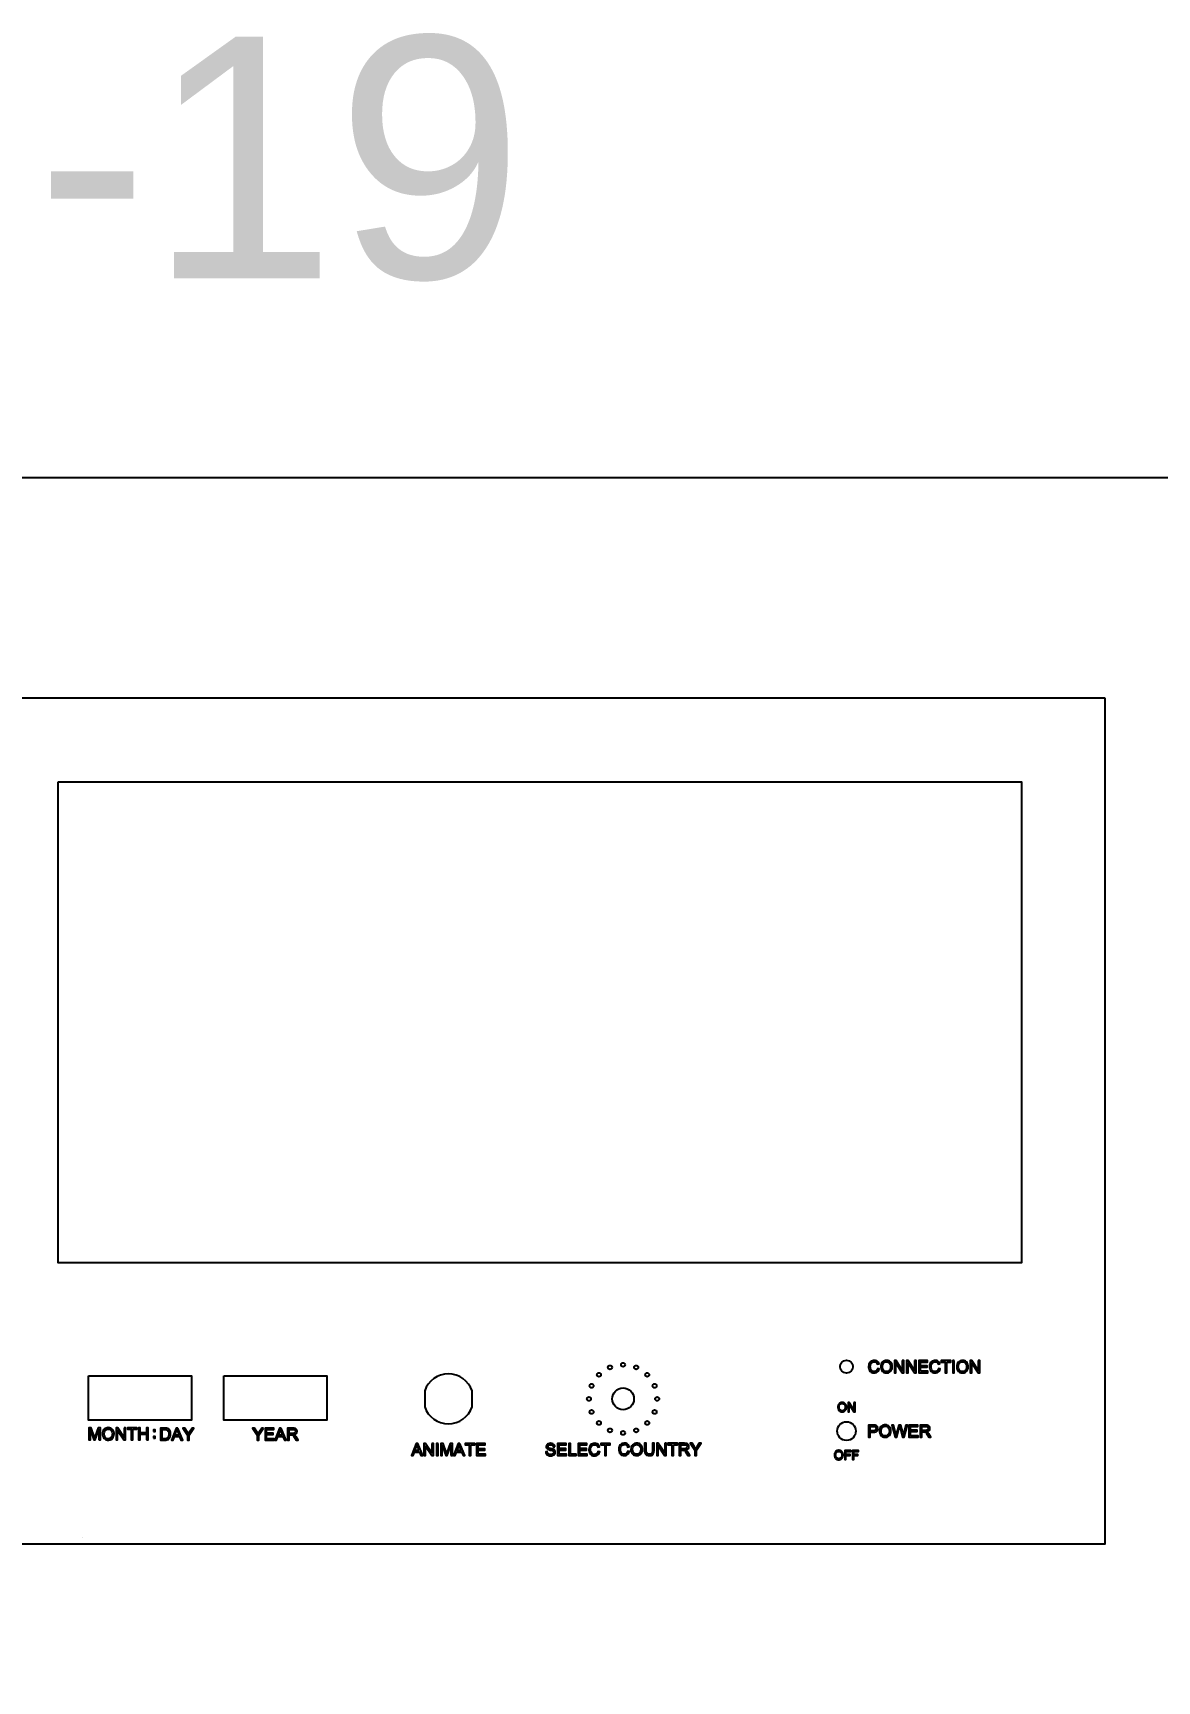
# Model space of a CAD drawing. Header units: inches. Extents: x 38644.8 to 38724.9, y 28772.1 to 28819.8.
# Drawn here: x 38658.73 to 38672.69, y 28799.31 to 28819.78 of the extents above; entities that cross this region are included whole.
import ezdxf

# ---------------------------------------------------------------- set-up
doc = ezdxf.new("R2010")
doc.units = ezdxf.units.IN
doc.header["$MEASUREMENT"] = 0
doc.layers.add('DEFAULT_LAYER', color=1, linetype='Continuous')
doc.styles.get("Standard").update_dxf_attribs({"font": 'arial.ttf'})

msp = doc.modelspace()

# ---------------------------------------------------------------- linework, layer by layer
at = {"color": 6, "linetype": 'ByBlock'}
msp.add_lwpolyline([(38644.771, 28814.258), (38724.938, 28814.258), (38724.938, 28772.101), (38644.771, 28772.101)], close=True, dxfattribs=at)
at = {"color": 1, "linetype": 'ByBlock'}
for points in [[(38672.043, 28811.515), (38648.543, 28811.515), (38648.543, 28801.015), (38672.043, 28801.015)], [(38659.043, 28810.478), (38671.006, 28810.478), (38671.006, 28804.504), (38659.043, 28804.504)], [(38659.419, 28803.103), (38660.699, 28803.103), (38660.699, 28802.553), (38659.419, 28802.553)], [(38661.099, 28803.103), (38662.379, 28803.103), (38662.379, 28802.553), (38661.099, 28802.553)], [(38659.339, 28801.095), (38659.339, 28801.095)]]:
    msp.add_lwpolyline(points, close=True, dxfattribs=at)
at = {"color": 2, "linetype": 'ByBlock', "flags": 128}
for points in [[(38669.131, 28803.186), (38669.128, 28803.2), (38669.127, 28803.217), (38669.128, 28803.231), (38669.131, 28803.246), (38669.138, 28803.257), (38669.148, 28803.268), (38669.161, 28803.275), (38669.177, 28803.276), (38669.188, 28803.275), (38669.201, 28803.269), (38669.21, 28803.259), (38669.217, 28803.245), (38669.236, 28803.249), (38669.233, 28803.258), (38669.225, 28803.271), (38669.215, 28803.281), (38669.208, 28803.287), (38669.194, 28803.291), (38669.177, 28803.293), (38669.169, 28803.293), (38669.155, 28803.29), (38669.141, 28803.285), (38669.135, 28803.28), (38669.125, 28803.27), (38669.116, 28803.258), (38669.111, 28803.247), (38669.108, 28803.233), (38669.107, 28803.217), (38669.107, 28803.207), (38669.109, 28803.191), (38669.115, 28803.177), (38669.118, 28803.17), (38669.127, 28803.157), (38669.138, 28803.147), (38669.145, 28803.143), (38669.16, 28803.14), (38669.177, 28803.138), (38669.189, 28803.139), (38669.205, 28803.143), (38669.217, 28803.151), (38669.225, 28803.159), (38669.233, 28803.173), (38669.239, 28803.188), (38669.219, 28803.193), (38669.219, 28803.19), (38669.212, 28803.176), (38669.203, 28803.165), (38669.19, 28803.157), (38669.175, 28803.155), (38669.164, 28803.156), (38669.15, 28803.162), (38669.141, 28803.17), (38669.132, 28803.184)], [(38669.4, 28803.226), (38669.398, 28803.242), (38669.392, 28803.256), (38669.389, 28803.263), (38669.379, 28803.274), (38669.367, 28803.284), (38669.359, 28803.287), (38669.345, 28803.292), (38669.33, 28803.293), (38669.316, 28803.292), (38669.302, 28803.289), (38669.289, 28803.282), (38669.277, 28803.272), (38669.276, 28803.27), (38669.268, 28803.259), (38669.262, 28803.246), (38669.258, 28803.231), (38669.257, 28803.213), (38669.258, 28803.206), (38669.261, 28803.19), (38669.266, 28803.176), (38669.269, 28803.169), (38669.279, 28803.157), (38669.291, 28803.148), (38669.299, 28803.144), (38669.313, 28803.14), (38669.33, 28803.138), (38669.336, 28803.139), (38669.352, 28803.141), (38669.366, 28803.147), (38669.372, 28803.152), (38669.383, 28803.162), (38669.392, 28803.175), (38669.397, 28803.185), (38669.4, 28803.199), (38669.401, 28803.215)], [(38669.38, 28803.212), (38669.379, 28803.196), (38669.373, 28803.183), (38669.366, 28803.17), (38669.358, 28803.164), (38669.344, 28803.157), (38669.33, 28803.155), (38669.318, 28803.156), (38669.304, 28803.162), (38669.292, 28803.17), (38669.292, 28803.172), (38669.285, 28803.183), (38669.279, 28803.197), (38669.278, 28803.213), (38669.278, 28803.222), (38669.28, 28803.238), (38669.286, 28803.252), (38669.293, 28803.262), (38669.301, 28803.268), (38669.314, 28803.275), (38669.33, 28803.276), (38669.343, 28803.275), (38669.356, 28803.269), (38669.366, 28803.26), (38669.375, 28803.247), (38669.375, 28803.246), (38669.379, 28803.232), (38669.38, 28803.215)], [(38669.525, 28803.291), (38669.525, 28803.173), (38669.447, 28803.291), (38669.426, 28803.291), (38669.426, 28803.141), (38669.445, 28803.141), (38669.445, 28803.258), (38669.524, 28803.141), (38669.545, 28803.141), (38669.545, 28803.291)], [(38669.676, 28803.291), (38669.676, 28803.173), (38669.598, 28803.291), (38669.577, 28803.291), (38669.577, 28803.141), (38669.596, 28803.141), (38669.596, 28803.258), (38669.675, 28803.141), (38669.696, 28803.141), (38669.696, 28803.291)], [(38669.75, 28803.158), (38669.75, 28803.209), (38669.832, 28803.209), (38669.832, 28803.228), (38669.75, 28803.228), (38669.75, 28803.272), (38669.837, 28803.272), (38669.837, 28803.291), (38669.73, 28803.291), (38669.73, 28803.141), (38669.842, 28803.141), (38669.842, 28803.158)], [(38669.99, 28803.258), (38669.982, 28803.271), (38669.971, 28803.281), (38669.964, 28803.287), (38669.95, 28803.291), (38669.934, 28803.293), (38669.926, 28803.293), (38669.912, 28803.29), (38669.898, 28803.285), (38669.892, 28803.28), (38669.88, 28803.27), (38669.872, 28803.258), (38669.868, 28803.247), (38669.864, 28803.233), (38669.863, 28803.217), (38669.864, 28803.207), (38669.866, 28803.191), (38669.871, 28803.177), (38669.874, 28803.17), (38669.882, 28803.157), (38669.894, 28803.147), (38669.902, 28803.143), (38669.916, 28803.14), (38669.934, 28803.138), (38669.946, 28803.139), (38669.96, 28803.143), (38669.973, 28803.151), (38669.982, 28803.159), (38669.99, 28803.173), (38669.995, 28803.188), (38669.976, 28803.193), (38669.976, 28803.19), (38669.969, 28803.176), (38669.96, 28803.165), (38669.947, 28803.157), (38669.932, 28803.155), (38669.921, 28803.156), (38669.907, 28803.162), (38669.897, 28803.17), (38669.889, 28803.184), (38669.888, 28803.186), (38669.885, 28803.2), (38669.884, 28803.217), (38669.885, 28803.231), (38669.888, 28803.246), (38669.894, 28803.257), (38669.904, 28803.268), (38669.917, 28803.275), (38669.934, 28803.276), (38669.945, 28803.275), (38669.958, 28803.269), (38669.967, 28803.259), (38669.973, 28803.245), (38669.993, 28803.249)], [(38670.078, 28803.272), (38670.128, 28803.272), (38670.128, 28803.291), (38670.009, 28803.291), (38670.009, 28803.272), (38670.058, 28803.272), (38670.058, 28803.141), (38670.078, 28803.141)], [(38670.171, 28803.291), (38670.151, 28803.291), (38670.151, 28803.141), (38670.171, 28803.141)], [(38670.343, 28803.226), (38670.34, 28803.242), (38670.335, 28803.256), (38670.331, 28803.263), (38670.321, 28803.274), (38670.309, 28803.284), (38670.302, 28803.287), (38670.288, 28803.292), (38670.272, 28803.293), (38670.26, 28803.292), (38670.244, 28803.289), (38670.231, 28803.282), (38670.22, 28803.272), (38670.219, 28803.27), (38670.21, 28803.259), (38670.205, 28803.246), (38670.202, 28803.231), (38670.2, 28803.213), (38670.2, 28803.206), (38670.204, 28803.19), (38670.209, 28803.176), (38670.213, 28803.169), (38670.222, 28803.157), (38670.234, 28803.148), (38670.242, 28803.144), (38670.256, 28803.14), (38670.272, 28803.138), (38670.279, 28803.139), (38670.295, 28803.141), (38670.308, 28803.147), (38670.315, 28803.152), (38670.326, 28803.162), (38670.334, 28803.175), (38670.339, 28803.185), (38670.342, 28803.199), (38670.344, 28803.215)], [(38670.323, 28803.212), (38670.321, 28803.196), (38670.317, 28803.183), (38670.309, 28803.17), (38670.3, 28803.164), (38670.287, 28803.157), (38670.272, 28803.155), (38670.261, 28803.156), (38670.247, 28803.162), (38670.236, 28803.17), (38670.234, 28803.172), (38670.227, 28803.183), (38670.222, 28803.197), (38670.22, 28803.213), (38670.221, 28803.222), (38670.223, 28803.238), (38670.228, 28803.252), (38670.236, 28803.262), (38670.243, 28803.268), (38670.257, 28803.275), (38670.272, 28803.276), (38670.285, 28803.275), (38670.299, 28803.269), (38670.309, 28803.26), (38670.317, 28803.247), (38670.318, 28803.246), (38670.322, 28803.232), (38670.323, 28803.215)], [(38670.468, 28803.291), (38670.468, 28803.173), (38670.389, 28803.291), (38670.369, 28803.291), (38670.369, 28803.141), (38670.388, 28803.141), (38670.388, 28803.258), (38670.467, 28803.141), (38670.487, 28803.141), (38670.487, 28803.291)], [(38668.832, 28802.716), (38668.831, 28802.724), (38668.83, 28802.731), (38668.828, 28802.738), (38668.825, 28802.744), (38668.825, 28802.744), (38668.821, 28802.75), (38668.817, 28802.756), (38668.812, 28802.76), (38668.806, 28802.764), (38668.805, 28802.765), (38668.799, 28802.768), (38668.792, 28802.77), (38668.785, 28802.771), (38668.778, 28802.772), (38668.777, 28802.772), (38668.769, 28802.771), (38668.762, 28802.77), (38668.756, 28802.768), (38668.75, 28802.764), (38668.744, 28802.761), (38668.739, 28802.756), (38668.736, 28802.752), (38668.732, 28802.747), (38668.729, 28802.741), (38668.727, 28802.735), (38668.725, 28802.728), (38668.725, 28802.72), (38668.724, 28802.712), (38668.724, 28802.711), (38668.725, 28802.704), (38668.726, 28802.697), (38668.728, 28802.691), (38668.731, 28802.684), (38668.731, 28802.684), (38668.734, 28802.677), (38668.739, 28802.672), (38668.744, 28802.667), (38668.75, 28802.663), (38668.751, 28802.662), (38668.757, 28802.659), (38668.764, 28802.657), (38668.771, 28802.656), (38668.778, 28802.655), (38668.785, 28802.656), (38668.792, 28802.657), (38668.799, 28802.659), (38668.805, 28802.662), (38668.806, 28802.663), (38668.812, 28802.666), (38668.817, 28802.671), (38668.821, 28802.676), (38668.825, 28802.683), (38668.826, 28802.685), (38668.829, 28802.692), (38668.83, 28802.699), (38668.832, 28802.706), (38668.832, 28802.713)], [(38668.817, 28802.712), (38668.816, 28802.704), (38668.814, 28802.697), (38668.812, 28802.691), (38668.809, 28802.685), (38668.806, 28802.68), (38668.804, 28802.677), (38668.798, 28802.673), (38668.792, 28802.671), (38668.785, 28802.669), (38668.778, 28802.668), (38668.775, 28802.668), (38668.768, 28802.669), (38668.762, 28802.672), (38668.756, 28802.675), (38668.75, 28802.68), (38668.747, 28802.685), (38668.744, 28802.69), (38668.741, 28802.697), (38668.74, 28802.704), (38668.74, 28802.712), (38668.74, 28802.717), (38668.741, 28802.725), (38668.742, 28802.732), (38668.744, 28802.739), (38668.747, 28802.744), (38668.751, 28802.748), (38668.753, 28802.75), (38668.758, 28802.754), (38668.764, 28802.757), (38668.771, 28802.759), (38668.778, 28802.759), (38668.785, 28802.758), (38668.792, 28802.756), (38668.798, 28802.753), (38668.804, 28802.749), (38668.808, 28802.744), (38668.812, 28802.738), (38668.813, 28802.735), (38668.815, 28802.728), (38668.816, 28802.721), (38668.817, 28802.713)], [(38668.925, 28802.77), (38668.925, 28802.681), (38668.866, 28802.77), (38668.851, 28802.77), (38668.851, 28802.657), (38668.865, 28802.657), (38668.865, 28802.746), (38668.924, 28802.657), (38668.94, 28802.657), (38668.94, 28802.77)], [(38659.548, 28802.306), (38659.567, 28802.306), (38659.567, 28802.456), (38659.54, 28802.456), (38659.504, 28802.351), (38659.5, 28802.34), (38659.496, 28802.328), (38659.494, 28802.333), (38659.489, 28802.35), (38659.454, 28802.456), (38659.424, 28802.456), (38659.424, 28802.306), (38659.443, 28802.306), (38659.443, 28802.434), (38659.486, 28802.306), (38659.504, 28802.306), (38659.548, 28802.432)], [(38659.736, 28802.392), (38659.733, 28802.407), (38659.727, 28802.421), (38659.724, 28802.428), (38659.714, 28802.439), (38659.702, 28802.449), (38659.694, 28802.453), (38659.68, 28802.457), (38659.664, 28802.459), (38659.652, 28802.458), (38659.637, 28802.454), (38659.624, 28802.447), (38659.613, 28802.438), (38659.611, 28802.436), (38659.603, 28802.424), (38659.597, 28802.411), (38659.594, 28802.396), (38659.593, 28802.379), (38659.593, 28802.371), (38659.596, 28802.356), (38659.601, 28802.342), (38659.605, 28802.335), (38659.614, 28802.323), (38659.627, 28802.314), (38659.634, 28802.309), (38659.649, 28802.305), (38659.664, 28802.303), (38659.672, 28802.304), (38659.687, 28802.307), (38659.701, 28802.313), (38659.707, 28802.316), (38659.718, 28802.327), (38659.727, 28802.34), (38659.731, 28802.35), (38659.735, 28802.365), (38659.736, 28802.381)], [(38659.715, 28802.378), (38659.714, 28802.361), (38659.709, 28802.347), (38659.701, 28802.336), (38659.693, 28802.329), (38659.68, 28802.322), (38659.664, 28802.32), (38659.653, 28802.321), (38659.639, 28802.327), (38659.628, 28802.336), (38659.627, 28802.336), (38659.62, 28802.348), (38659.615, 28802.362), (38659.613, 28802.379), (38659.613, 28802.387), (38659.616, 28802.404), (38659.621, 28802.417), (38659.628, 28802.427), (38659.636, 28802.433), (38659.649, 28802.439), (38659.664, 28802.441), (38659.678, 28802.44), (38659.692, 28802.434), (38659.701, 28802.426), (38659.71, 28802.413), (38659.71, 28802.411), (38659.714, 28802.397), (38659.716, 28802.381)], [(38659.861, 28802.456), (38659.861, 28802.338), (38659.782, 28802.456), (38659.761, 28802.456), (38659.761, 28802.306), (38659.78, 28802.306), (38659.78, 28802.424), (38659.859, 28802.306), (38659.88, 28802.306), (38659.88, 28802.456)], [(38659.971, 28802.438), (38660.02, 28802.438), (38660.02, 28802.456), (38659.902, 28802.456), (38659.902, 28802.438), (38659.951, 28802.438), (38659.951, 28802.306), (38659.971, 28802.306)], [(38660.139, 28802.306), (38660.159, 28802.306), (38660.159, 28802.456), (38660.139, 28802.456), (38660.139, 28802.394), (38660.062, 28802.394), (38660.062, 28802.456), (38660.042, 28802.456), (38660.042, 28802.306), (38660.062, 28802.306), (38660.062, 28802.377), (38660.139, 28802.377)], [(38660.439, 28802.385), (38660.437, 28802.401), (38660.433, 28802.415), (38660.433, 28802.416), (38660.425, 28802.429), (38660.415, 28802.44), (38660.408, 28802.446), (38660.393, 28802.451), (38660.384, 28802.453), (38660.366, 28802.453), (38660.315, 28802.453), (38660.315, 28802.303), (38660.369, 28802.303), (38660.378, 28802.304), (38660.393, 28802.306), (38660.397, 28802.307), (38660.411, 28802.313), (38660.414, 28802.316), (38660.425, 28802.327), (38660.429, 28802.334), (38660.435, 28802.349), (38660.438, 28802.363), (38660.439, 28802.379)], [(38660.418, 28802.365), (38660.414, 28802.351), (38660.412, 28802.344), (38660.403, 28802.332), (38660.403, 28802.332), (38660.39, 28802.324), (38660.383, 28802.322), (38660.367, 28802.321), (38660.335, 28802.321), (38660.335, 28802.436), (38660.366, 28802.436), (38660.379, 28802.435), (38660.392, 28802.433), (38660.4, 28802.428), (38660.41, 28802.416), (38660.413, 28802.411), (38660.417, 28802.397), (38660.418, 28802.38)], [(38660.528, 28802.453), (38660.507, 28802.453), (38660.45, 28802.303), (38660.471, 28802.303), (38660.487, 28802.349), (38660.55, 28802.349), (38660.567, 28802.303), (38660.59, 28802.303)], [(38660.544, 28802.365), (38660.493, 28802.365), (38660.509, 28802.409), (38660.514, 28802.423), (38660.518, 28802.438), (38660.518, 28802.436), (38660.522, 28802.423), (38660.528, 28802.406)], [(38660.676, 28802.409), (38660.675, 28802.409), (38660.667, 28802.395), (38660.659, 28802.383), (38660.652, 28802.395), (38660.644, 28802.408), (38660.614, 28802.453), (38660.59, 28802.453), (38660.648, 28802.367), (38660.648, 28802.303), (38660.668, 28802.303), (38660.668, 28802.367), (38660.728, 28802.453), (38660.705, 28802.453)], [(38661.593, 28802.453), (38661.57, 28802.453), (38661.541, 28802.409), (38661.532, 28802.395), (38661.525, 28802.383), (38661.518, 28802.395), (38661.509, 28802.408), (38661.48, 28802.453), (38661.455, 28802.453), (38661.514, 28802.367), (38661.514, 28802.304), (38661.533, 28802.304), (38661.533, 28802.367)], [(38661.631, 28802.321), (38661.631, 28802.372), (38661.714, 28802.372), (38661.714, 28802.39), (38661.631, 28802.39), (38661.631, 28802.436), (38661.72, 28802.436), (38661.72, 28802.453), (38661.611, 28802.453), (38661.611, 28802.304), (38661.723, 28802.304), (38661.723, 28802.321)], [(38661.813, 28802.453), (38661.792, 28802.453), (38661.734, 28802.304), (38661.755, 28802.304), (38661.772, 28802.349), (38661.834, 28802.349), (38661.852, 28802.304), (38661.875, 28802.304)], [(38661.828, 28802.365), (38661.777, 28802.365), (38661.794, 28802.409), (38661.798, 28802.423), (38661.802, 28802.438), (38661.803, 28802.436), (38661.807, 28802.423), (38661.813, 28802.407)], [(38662.01, 28802.421), (38662.004, 28802.435), (38662, 28802.441), (38661.988, 28802.45), (38661.975, 28802.453), (38661.957, 28802.453), (38661.891, 28802.453), (38661.891, 28802.304), (38661.91, 28802.304), (38661.91, 28802.37), (38661.934, 28802.37), (38661.945, 28802.369), (38661.954, 28802.366), (38661.964, 28802.355), (38661.968, 28802.349), (38661.978, 28802.335), (38661.998, 28802.304), (38662.023, 28802.304), (38661.997, 28802.344), (38661.991, 28802.353), (38661.98, 28802.364), (38661.968, 28802.372), (38661.974, 28802.373), (38661.989, 28802.378), (38662, 28802.386), (38662.008, 28802.397), (38662.01, 28802.413)], [(38661.99, 28802.413), (38661.986, 28802.399), (38661.974, 28802.39), (38661.97, 28802.389), (38661.953, 28802.387), (38661.91, 28802.387), (38661.91, 28802.437), (38661.958, 28802.437), (38661.97, 28802.436), (38661.982, 28802.43), (38661.985, 28802.427)], [(38669.219, 28802.432), (38669.221, 28802.448), (38669.221, 28802.454), (38669.217, 28802.468), (38669.215, 28802.472), (38669.204, 28802.483), (38669.201, 28802.485), (38669.186, 28802.49), (38669.18, 28802.491), (38669.164, 28802.491), (38669.107, 28802.491), (38669.107, 28802.341), (38669.127, 28802.341), (38669.127, 28802.402), (38669.167, 28802.402), (38669.185, 28802.404), (38669.199, 28802.408), (38669.209, 28802.415), (38669.212, 28802.419)], [(38669.2, 28802.439), (38669.193, 28802.427), (38669.183, 28802.422), (38669.165, 28802.42), (38669.127, 28802.42), (38669.127, 28802.473), (38669.169, 28802.473), (38669.184, 28802.472), (38669.196, 28802.463), (38669.197, 28802.462), (38669.201, 28802.447)], [(38669.383, 28802.427), (38669.381, 28802.442), (38669.375, 28802.456), (38669.371, 28802.463), (38669.362, 28802.474), (38669.35, 28802.484), (38669.342, 28802.487), (38669.328, 28802.492), (38669.312, 28802.494), (38669.299, 28802.493), (38669.285, 28802.489), (38669.272, 28802.483), (38669.261, 28802.473), (38669.259, 28802.471), (38669.251, 28802.46), (38669.245, 28802.446), (38669.242, 28802.431), (38669.24, 28802.414), (38669.241, 28802.406), (38669.244, 28802.391), (38669.249, 28802.377), (38669.253, 28802.37), (38669.262, 28802.358), (38669.274, 28802.349), (38669.282, 28802.345), (38669.297, 28802.34), (38669.312, 28802.339), (38669.32, 28802.339), (38669.335, 28802.342), (38669.348, 28802.348), (38669.355, 28802.352), (38669.366, 28802.362), (38669.375, 28802.375), (38669.379, 28802.385), (38669.383, 28802.4), (38669.384, 28802.416)], [(38669.364, 28802.413), (38669.362, 28802.396), (38669.357, 28802.383), (38669.349, 28802.371), (38669.341, 28802.364), (38669.328, 28802.358), (38669.312, 28802.355), (38669.301, 28802.357), (38669.287, 28802.361), (38669.275, 28802.371), (38669.267, 28802.383), (38669.262, 28802.397), (38669.261, 28802.414), (38669.261, 28802.422), (38669.263, 28802.439), (38669.269, 28802.452), (38669.276, 28802.462), (38669.284, 28802.468), (38669.297, 28802.474), (38669.312, 28802.477), (38669.326, 28802.475), (38669.339, 28802.469), (38669.349, 28802.461), (38669.357, 28802.448), (38669.358, 28802.447), (38669.362, 28802.432), (38669.364, 28802.416)], [(38669.545, 28802.395), (38669.545, 28802.392), (38669.541, 28802.376), (38669.538, 28802.362), (38669.537, 28802.369), (38669.534, 28802.384), (38669.531, 28802.399), (38669.526, 28802.415), (38669.505, 28802.491), (38669.481, 28802.491), (38669.452, 28802.39), (38669.45, 28802.382), (38669.446, 28802.362), (38669.443, 28802.377), (38669.439, 28802.393), (38669.416, 28802.491), (38669.396, 28802.491), (38669.436, 28802.341), (38669.456, 28802.341), (38669.488, 28802.455), (38669.489, 28802.457), (38669.492, 28802.473), (38669.492, 28802.472), (38669.497, 28802.455), (38669.528, 28802.341), (38669.547, 28802.341), (38669.589, 28802.491), (38669.569, 28802.491)], [(38669.628, 28802.359), (38669.628, 28802.41), (38669.71, 28802.41), (38669.71, 28802.427), (38669.628, 28802.427), (38669.628, 28802.473), (38669.716, 28802.473), (38669.716, 28802.491), (38669.607, 28802.491), (38669.607, 28802.341), (38669.72, 28802.341), (38669.72, 28802.359)], [(38669.866, 28802.459), (38669.861, 28802.473), (38669.857, 28802.479), (38669.845, 28802.487), (38669.832, 28802.49), (38669.814, 28802.491), (38669.748, 28802.491), (38669.748, 28802.341), (38669.767, 28802.341), (38669.767, 28802.408), (38669.79, 28802.408), (38669.802, 28802.407), (38669.81, 28802.403), (38669.821, 28802.393), (38669.825, 28802.387), (38669.835, 28802.372), (38669.854, 28802.341), (38669.88, 28802.341), (38669.853, 28802.382), (38669.847, 28802.391), (38669.837, 28802.402), (38669.825, 28802.409), (38669.831, 28802.411), (38669.846, 28802.415), (38669.857, 28802.423), (38669.865, 28802.435), (38669.868, 28802.45)], [(38669.847, 28802.45), (38669.843, 28802.437), (38669.831, 28802.428), (38669.826, 28802.426), (38669.81, 28802.425), (38669.767, 28802.425), (38669.767, 28802.474), (38669.815, 28802.474), (38669.827, 28802.473), (38669.839, 28802.468), (38669.842, 28802.464)], [(38663.569, 28802.111), (38663.508, 28802.261), (38663.487, 28802.261), (38663.429, 28802.111), (38663.45, 28802.111), (38663.467, 28802.156), (38663.529, 28802.156), (38663.547, 28802.111)], [(38663.523, 28802.173), (38663.472, 28802.173), (38663.489, 28802.217), (38663.493, 28802.231), (38663.497, 28802.246), (38663.497, 28802.244), (38663.502, 28802.231), (38663.508, 28802.214)], [(38663.684, 28802.261), (38663.684, 28802.144), (38663.605, 28802.261), (38663.585, 28802.261), (38663.585, 28802.111), (38663.604, 28802.111), (38663.604, 28802.229), (38663.683, 28802.111), (38663.703, 28802.111), (38663.703, 28802.261)], [(38663.76, 28802.261), (38663.74, 28802.261), (38663.74, 28802.111), (38663.76, 28802.111)], [(38663.918, 28802.111), (38663.938, 28802.111), (38663.938, 28802.261), (38663.911, 28802.261), (38663.875, 28802.157), (38663.871, 28802.145), (38663.867, 28802.133), (38663.865, 28802.138), (38663.86, 28802.155), (38663.824, 28802.261), (38663.794, 28802.261), (38663.794, 28802.111), (38663.813, 28802.111), (38663.813, 28802.239), (38663.857, 28802.111), (38663.875, 28802.111), (38663.918, 28802.237)], [(38664.032, 28802.261), (38664.011, 28802.261), (38663.953, 28802.111), (38663.974, 28802.111), (38663.991, 28802.156), (38664.053, 28802.156), (38664.071, 28802.111), (38664.093, 28802.111)], [(38664.047, 28802.173), (38663.996, 28802.173), (38664.012, 28802.217), (38664.017, 28802.231), (38664.021, 28802.246), (38664.021, 28802.244), (38664.026, 28802.231), (38664.032, 28802.214)], [(38664.167, 28802.244), (38664.217, 28802.244), (38664.217, 28802.261), (38664.098, 28802.261), (38664.098, 28802.244), (38664.147, 28802.244), (38664.147, 28802.111), (38664.167, 28802.111)], [(38664.257, 28802.129), (38664.257, 28802.18), (38664.34, 28802.18), (38664.34, 28802.197), (38664.257, 28802.197), (38664.257, 28802.244), (38664.346, 28802.244), (38664.346, 28802.261), (38664.237, 28802.261), (38664.237, 28802.111), (38664.349, 28802.111), (38664.349, 28802.129)], [(38665.212, 28802.219), (38665.21, 28802.229), (38665.205, 28802.243), (38665.198, 28802.25), (38665.185, 28802.259), (38665.172, 28802.262), (38665.156, 28802.264), (38665.142, 28802.263), (38665.128, 28802.259), (38665.12, 28802.255), (38665.109, 28802.244), (38665.106, 28802.237), (38665.103, 28802.223), (38665.103, 28802.218), (38665.108, 28802.204), (38665.111, 28802.199), (38665.124, 28802.19), (38665.135, 28802.186), (38665.153, 28802.181), (38665.169, 28802.177), (38665.18, 28802.173), (38665.181, 28802.173), (38665.193, 28802.164), (38665.198, 28802.152), (38665.193, 28802.139), (38665.193, 28802.139), (38665.18, 28802.13), (38665.176, 28802.128), (38665.16, 28802.126), (38665.152, 28802.127), (38665.137, 28802.131), (38665.133, 28802.133), (38665.122, 28802.143), (38665.12, 28802.146), (38665.116, 28802.161), (38665.097, 28802.159), (38665.099, 28802.146), (38665.106, 28802.132), (38665.114, 28802.123), (38665.127, 28802.115), (38665.13, 28802.114), (38665.144, 28802.11), (38665.161, 28802.109), (38665.176, 28802.11), (38665.19, 28802.115), (38665.2, 28802.12), (38665.209, 28802.131), (38665.214, 28802.139), (38665.216, 28802.154), (38665.216, 28802.161), (38665.21, 28802.175), (38665.205, 28802.182), (38665.191, 28802.19), (38665.189, 28802.191), (38665.177, 28802.195), (38665.158, 28802.2), (38665.156, 28802.2), (38665.138, 28802.205), (38665.128, 28802.211), (38665.122, 28802.224), (38665.122, 28802.227), (38665.13, 28802.24), (38665.14, 28802.244), (38665.156, 28802.246), (38665.171, 28802.245), (38665.183, 28802.239), (38665.188, 28802.233), (38665.193, 28802.218)], [(38665.264, 28802.129), (38665.264, 28802.18), (38665.347, 28802.18), (38665.347, 28802.198), (38665.264, 28802.198), (38665.264, 28802.244), (38665.352, 28802.244), (38665.352, 28802.261), (38665.244, 28802.261), (38665.244, 28802.111), (38665.356, 28802.111), (38665.356, 28802.129)], [(38665.403, 28802.129), (38665.403, 28802.261), (38665.382, 28802.261), (38665.382, 28802.111), (38665.477, 28802.111), (38665.477, 28802.129)], [(38665.52, 28802.129), (38665.52, 28802.18), (38665.603, 28802.18), (38665.603, 28802.198), (38665.52, 28802.198), (38665.52, 28802.244), (38665.609, 28802.244), (38665.609, 28802.261), (38665.5, 28802.261), (38665.5, 28802.111), (38665.612, 28802.111), (38665.612, 28802.129)], [(38665.761, 28802.229), (38665.753, 28802.242), (38665.743, 28802.253), (38665.735, 28802.258), (38665.721, 28802.262), (38665.705, 28802.264), (38665.697, 28802.263), (38665.682, 28802.261), (38665.668, 28802.255), (38665.663, 28802.252), (38665.651, 28802.241), (38665.643, 28802.228), (38665.639, 28802.219), (38665.635, 28802.204), (38665.634, 28802.188), (38665.634, 28802.177), (38665.637, 28802.161), (38665.642, 28802.147), (38665.645, 28802.141), (38665.654, 28802.128), (38665.665, 28802.118), (38665.673, 28802.114), (38665.687, 28802.11), (38665.705, 28802.109), (38665.717, 28802.11), (38665.731, 28802.114), (38665.744, 28802.121), (38665.753, 28802.131), (38665.761, 28802.143), (38665.767, 28802.159), (38665.747, 28802.164), (38665.746, 28802.161), (38665.74, 28802.146), (38665.731, 28802.135), (38665.718, 28802.128), (38665.703, 28802.126), (38665.691, 28802.127), (38665.677, 28802.133), (38665.668, 28802.141), (38665.66, 28802.154), (38665.659, 28802.157), (38665.655, 28802.171), (38665.654, 28802.188), (38665.655, 28802.201), (38665.659, 28802.217), (38665.665, 28802.228), (38665.676, 28802.239), (38665.688, 28802.245), (38665.704, 28802.247), (38665.716, 28802.246), (38665.729, 28802.239), (38665.738, 28802.23), (38665.745, 28802.216), (38665.764, 28802.22)], [(38665.849, 28802.244), (38665.899, 28802.244), (38665.899, 28802.261), (38665.78, 28802.261), (38665.78, 28802.244), (38665.829, 28802.244), (38665.829, 28802.111), (38665.849, 28802.111)], [(38666.029, 28802.159), (38666.026, 28802.173), (38666.024, 28802.19), (38666.025, 28802.203), (38666.029, 28802.219), (38666.035, 28802.23), (38666.045, 28802.241), (38666.058, 28802.247), (38666.074, 28802.249), (38666.086, 28802.248), (38666.099, 28802.242), (38666.107, 28802.233), (38666.114, 28802.218), (38666.134, 28802.222), (38666.131, 28802.232), (38666.123, 28802.244), (38666.112, 28802.255), (38666.104, 28802.26), (38666.09, 28802.265), (38666.074, 28802.266), (38666.067, 28802.266), (38666.052, 28802.263), (38666.038, 28802.257), (38666.032, 28802.254), (38666.021, 28802.244), (38666.013, 28802.231), (38666.008, 28802.221), (38666.005, 28802.206), (38666.004, 28802.19), (38666.004, 28802.179), (38666.007, 28802.164), (38666.012, 28802.15), (38666.015, 28802.143), (38666.024, 28802.131), (38666.035, 28802.121), (38666.043, 28802.117), (38666.057, 28802.112), (38666.074, 28802.111), (38666.087, 28802.112), (38666.101, 28802.116), (38666.114, 28802.124), (38666.123, 28802.133), (38666.131, 28802.145), (38666.136, 28802.161), (38666.117, 28802.166), (38666.116, 28802.163), (38666.11, 28802.148), (38666.101, 28802.137), (38666.088, 28802.131), (38666.073, 28802.128), (38666.061, 28802.129), (38666.047, 28802.135), (38666.038, 28802.143), (38666.03, 28802.156)], [(38666.297, 28802.2), (38666.294, 28802.215), (38666.29, 28802.229), (38666.286, 28802.235), (38666.276, 28802.247), (38666.264, 28802.257), (38666.257, 28802.26), (38666.242, 28802.265), (38666.227, 28802.266), (38666.214, 28802.265), (38666.199, 28802.262), (38666.186, 28802.255), (38666.175, 28802.245), (38666.173, 28802.243), (38666.165, 28802.232), (38666.159, 28802.219), (38666.156, 28802.203), (38666.155, 28802.187), (38666.155, 28802.179), (38666.158, 28802.164), (38666.163, 28802.149), (38666.167, 28802.142), (38666.177, 28802.131), (38666.189, 28802.122), (38666.196, 28802.117), (38666.211, 28802.112), (38666.227, 28802.111), (38666.234, 28802.111), (38666.249, 28802.114), (38666.263, 28802.12), (38666.269, 28802.125), (38666.28, 28802.134), (38666.289, 28802.148), (38666.293, 28802.158), (38666.297, 28802.172), (38666.298, 28802.188)], [(38666.277, 28802.186), (38666.275, 28802.169), (38666.271, 28802.155), (38666.263, 28802.144), (38666.255, 28802.136), (38666.242, 28802.13), (38666.226, 28802.128), (38666.216, 28802.129), (38666.202, 28802.134), (38666.19, 28802.144), (38666.189, 28802.144), (38666.181, 28802.156), (38666.177, 28802.17), (38666.175, 28802.186), (38666.175, 28802.195), (38666.178, 28802.211), (38666.183, 28802.225), (38666.191, 28802.235), (38666.198, 28802.241), (38666.211, 28802.247), (38666.227, 28802.249), (38666.239, 28802.247), (38666.254, 28802.242), (38666.263, 28802.233), (38666.271, 28802.221), (38666.272, 28802.219), (38666.276, 28802.205), (38666.278, 28802.189)], [(38666.422, 28802.177), (38666.422, 28802.164), (38666.418, 28802.149), (38666.413, 28802.139), (38666.411, 28802.137), (38666.399, 28802.131), (38666.382, 28802.129), (38666.374, 28802.129), (38666.36, 28802.134), (38666.357, 28802.136), (38666.348, 28802.148), (38666.345, 28802.159), (38666.344, 28802.177), (38666.344, 28802.264), (38666.324, 28802.264), (38666.324, 28802.177), (38666.324, 28802.168), (38666.326, 28802.152), (38666.33, 28802.139), (38666.337, 28802.128), (38666.349, 28802.118), (38666.352, 28802.117), (38666.367, 28802.112), (38666.383, 28802.111), (38666.39, 28802.111), (38666.406, 28802.114), (38666.418, 28802.119), (38666.429, 28802.128), (38666.437, 28802.141), (38666.438, 28802.145), (38666.441, 28802.159), (38666.442, 28802.177), (38666.442, 28802.264), (38666.422, 28802.264)], [(38666.574, 28802.264), (38666.574, 28802.146), (38666.495, 28802.264), (38666.475, 28802.264), (38666.475, 28802.114), (38666.494, 28802.114), (38666.494, 28802.232), (38666.572, 28802.114), (38666.593, 28802.114), (38666.593, 28802.264)], [(38666.684, 28802.246), (38666.734, 28802.246), (38666.734, 28802.264), (38666.615, 28802.264), (38666.615, 28802.246), (38666.665, 28802.246), (38666.665, 28802.114), (38666.684, 28802.114)], [(38666.874, 28802.231), (38666.868, 28802.246), (38666.864, 28802.251), (38666.852, 28802.26), (38666.839, 28802.263), (38666.821, 28802.264), (38666.755, 28802.264), (38666.755, 28802.114), (38666.775, 28802.114), (38666.775, 28802.18), (38666.797, 28802.18), (38666.808, 28802.18), (38666.817, 28802.175), (38666.828, 28802.166), (38666.832, 28802.159), (38666.842, 28802.145), (38666.862, 28802.114), (38666.887, 28802.114), (38666.861, 28802.155), (38666.854, 28802.163), (38666.844, 28802.174), (38666.832, 28802.182), (38666.838, 28802.183), (38666.853, 28802.188), (38666.864, 28802.195), (38666.872, 28802.208), (38666.874, 28802.223)], [(38666.854, 28802.223), (38666.85, 28802.21), (38666.838, 28802.2), (38666.833, 28802.199), (38666.817, 28802.197), (38666.775, 28802.197), (38666.775, 28802.247), (38666.822, 28802.247), (38666.834, 28802.246), (38666.846, 28802.24), (38666.849, 28802.237)], [(38666.968, 28802.177), (38667.028, 28802.264), (38667.004, 28802.264), (38666.975, 28802.219), (38666.967, 28802.205), (38666.959, 28802.193), (38666.952, 28802.205), (38666.944, 28802.219), (38666.914, 28802.264), (38666.89, 28802.264), (38666.948, 28802.177), (38666.948, 28802.114), (38666.968, 28802.114)], [(38668.79, 28802.121), (38668.789, 28802.129), (38668.788, 28802.136), (38668.786, 28802.142), (38668.783, 28802.149), (38668.783, 28802.149), (38668.779, 28802.155), (38668.775, 28802.161), (38668.77, 28802.165), (38668.764, 28802.169), (38668.763, 28802.17), (38668.757, 28802.173), (38668.75, 28802.175), (38668.743, 28802.176), (38668.736, 28802.177), (38668.734, 28802.177), (38668.727, 28802.176), (38668.72, 28802.175), (38668.714, 28802.173), (38668.708, 28802.17), (38668.702, 28802.166), (38668.697, 28802.161), (38668.694, 28802.157), (38668.69, 28802.152), (38668.687, 28802.146), (38668.685, 28802.14), (38668.683, 28802.133), (38668.682, 28802.125), (38668.682, 28802.117), (38668.682, 28802.116), (38668.682, 28802.109), (38668.684, 28802.102), (38668.686, 28802.096), (38668.689, 28802.089), (38668.689, 28802.089), (38668.692, 28802.082), (38668.697, 28802.077), (38668.702, 28802.072), (38668.708, 28802.068), (38668.709, 28802.067), (38668.715, 28802.064), (38668.721, 28802.062), (38668.729, 28802.061), (38668.736, 28802.06), (38668.743, 28802.061), (38668.75, 28802.062), (38668.757, 28802.064), (38668.763, 28802.067), (38668.764, 28802.068), (38668.769, 28802.071), (38668.774, 28802.076), (38668.779, 28802.081), (38668.783, 28802.088), (38668.784, 28802.09), (38668.786, 28802.097), (38668.788, 28802.104), (38668.789, 28802.111), (38668.79, 28802.118)], [(38668.774, 28802.117), (38668.774, 28802.109), (38668.772, 28802.102), (38668.77, 28802.096), (38668.767, 28802.09), (38668.764, 28802.085), (38668.761, 28802.082), (38668.756, 28802.078), (38668.75, 28802.076), (38668.743, 28802.074), (38668.736, 28802.073), (38668.733, 28802.073), (38668.726, 28802.074), (38668.72, 28802.077), (38668.714, 28802.08), (38668.708, 28802.085), (38668.705, 28802.09), (38668.701, 28802.095), (38668.699, 28802.102), (38668.698, 28802.109), (38668.697, 28802.117), (38668.697, 28802.122), (38668.698, 28802.13), (38668.7, 28802.137), (38668.702, 28802.144), (38668.705, 28802.149), (38668.709, 28802.153), (38668.71, 28802.155), (38668.716, 28802.159), (38668.722, 28802.162), (38668.729, 28802.164), (38668.736, 28802.164), (38668.743, 28802.164), (38668.75, 28802.161), (38668.756, 28802.158), (38668.762, 28802.154), (38668.766, 28802.149), (38668.77, 28802.142), (38668.771, 28802.14), (38668.773, 28802.133), (38668.774, 28802.126), (38668.774, 28802.118)], [(38668.825, 28802.113), (38668.877, 28802.113), (38668.877, 28802.127), (38668.825, 28802.127), (38668.825, 28802.161), (38668.886, 28802.161), (38668.886, 28802.175), (38668.81, 28802.175), (38668.81, 28802.062), (38668.825, 28802.062)], [(38668.921, 28802.113), (38668.973, 28802.113), (38668.973, 28802.127), (38668.921, 28802.127), (38668.921, 28802.161), (38668.982, 28802.161), (38668.982, 28802.175), (38668.906, 28802.175), (38668.906, 28802.062), (38668.921, 28802.062)]]:
    msp.add_lwpolyline(points, close=True, dxfattribs=at)
at = {"color": 1, "linetype": 'ByBlock'}
msp.add_lwpolyline([(38664.182, 28802.718), (38664.182, 28802.914, 0.720049), (38663.594, 28802.914), (38663.594, 28802.718, 0.720049)], format="xyb", close=True, dxfattribs=at)
at = {"color": 2, "linetype": 'ByBlock'}
for points in [[(38660.227, 28802.412), (38660.247, 28802.412), (38660.247, 28802.432), (38660.227, 28802.432)], [(38660.227, 28802.33), (38660.247, 28802.33), (38660.247, 28802.35), (38660.227, 28802.35)]]:
    msp.add_lwpolyline(points, close=True, dxfattribs=at)
for centre in [(38665.895, 28803.207), (38666.057, 28803.239), (38666.22, 28803.207), (38665.666, 28802.978), (38665.758, 28803.115), (38666.357, 28803.115), (38666.449, 28802.978), (38665.634, 28802.816), (38666.481, 28802.816), (38665.666, 28802.654), (38666.449, 28802.654), (38665.758, 28802.517), (38665.895, 28802.425), (38666.057, 28802.393), (38666.22, 28802.425), (38666.357, 28802.517)]:
    msp.add_circle(centre, 0.025, dxfattribs=at)
at = {"color": 1, "linetype": 'ByBlock'}
for centre, radius in [((38668.832, 28803.216), 0.08), ((38666.057, 28802.816), 0.135), ((38668.832, 28802.416), 0.116)]:
    msp.add_circle(centre, radius, dxfattribs=at)

# ---------------------------------------------------------------- texts
at = {"layer": 'DEFAULT_LAYER', "color": 3, "linetype": 'Continuous', "insert": (38645.497, 28819.731), "char_height": 3, "attachment_point": 1}
msp.add_mtext_dynamic_manual_height_columns('COVID-19', width=259.63072, gutter_width=1, heights=[10.846], dxfattribs=at)

doc.saveas('drawing.dxf')
